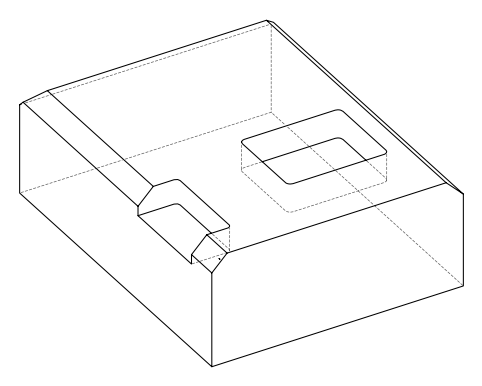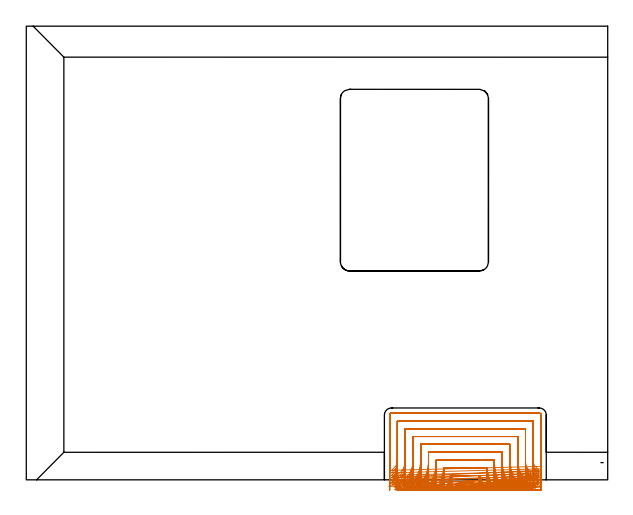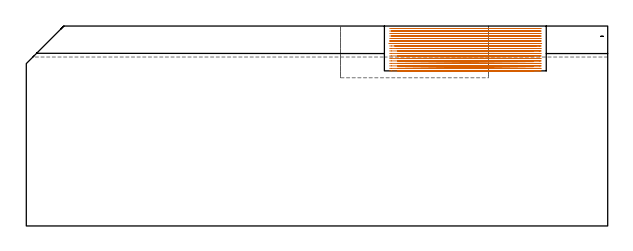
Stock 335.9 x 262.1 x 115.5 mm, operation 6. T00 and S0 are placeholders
(PLAN: 6 operations, 2 tool changes, 141.3 min)
(1 AREA_MILL | FG_CHAMFER_SURFACE | UGT0205_001 | 9.57 min | 26893 mm3)
(2 AREA_MILL_1 | FG_CHAMFER_SURFACE_1 | UGT0205_001 | 16.3 min | 59796 mm3)
(3 AREA_MILL_2 | FG_CHAMFER_SURFACE_2 | UGT0205_001 | 18.35 min | 51337 mm3)
(4 AREA_MILL_3 | FG_CHAMFER_SURFACE_3 | UGT0205_001 | 1.99 min | 5412 mm3)
(5 MILL_RECTANGULAR_POCKET | POCKET_RECTANGULAR_STRAIGHT | NXT0201_013 | Follow Part, ap 2.5, ae 75% | 29.45 min | 267518 mm3)
(6 MILL_SLOT | SLOT_PARTIAL_RECTANGULAR | NXT0201_008 | Follow Part, ap 1.5, ae 75% | 65.62 min | 98469 mm3)
(TOOL UGT0205_001 | Chamfer Mill 20 x 3 x 45 deg. | D20 FL50 Z2)
(TOOL NXT0201_013 | ENDMILL 10mm | D10 FL30 Z4)
(TOOL NXT0201_008 | ENDMILL 6mm [2P460-0600-NA 1630] | D6 FL26 Z6)
(OP 6 MILL_SLOT)
G17 G21 G94 G90
T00 M6
G54
G17 G0 G90 X260.34 Y-5.821 S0 M3
G43 Z125.5 H1
Z114.061
G94 G1 X259.319 Y-3. F250.
G2 X258.972 Y-2. R40.5 F500.
G1 X248.331
G2 X247.983 Y-3. R40.5
G1 X246.963 Y-5.821 F250.
X265.294 Y-5.771
X264.145 Y-3.
G2 X262.367 Y2.5 R36. F500.
G1 X244.935
G2 X243.158 Y-3. R36.
G1 X242.01 Y-5.772 F250.
X270.391 Y-5.697
X269.078 Y-3.
G2 X266.129 Y7. R31.5 F500.
G1 X241.172
G2 X238.226 Y-3. R31.5
G1 X236.913 Y-5.698 F250.
X275.717 Y-5.579
X274.186 Y-3.
G2 X270.4 Y10.787 R27. F500.
G1 Y11.5
X236.9
Y10.78
G2 X233.118 Y-3. R27.
G1 X231.587 Y-5.58 F250.
X281.457 Y-5.371
X279.619 Y-3.
G2 X274.9 Y10.787 R22.5 F500.
G1 Y16.
X232.4
Y10.78
G2 X227.686 Y-3. R22.5
G1 X225.849 Y-5.371 F250.
X288.126 Y-4.929
X285.828 Y-3.
G2 X279.4 Y10.787 R18. F500.
G1 Y20.5
X227.9
Y10.78
G2 X221.48 Y-3. R18.
G1 X219.183 Y-4.93 F250.
X295.552 Y-2.918 F500.
X292.737 Y-1.882 F250.
G2 X283.9 Y10.787 R13.5 F500.
G1 Y25.
X223.4
Y10.78
G2 X214.568 Y-1.887 R13.5
G1 X211.753 Y-2.924 F250.
X296.087 Y1.392 F500.
X293.4 Y2.725 F250.
G2 X288.4 Y10.787 R9. F500.
G1 Y29.5
X218.9
Y10.78
G2 X213.9 Y2.718 R9.
G1 X211.213 Y1.385 F250.
X296.268 Y5.499 F500.
X294.175 Y7.649 F250.
G2 X292.9 Y10.787 R4.5 F500.
G1 Y34.
X214.4
Y10.78
G2 X213.127 Y7.644 R4.5
G1 X211.036 Y5.493 F250.
X297.4 Y7.787 F500.
Y10.787 F250.
Y37.5 F500.
G3 X296.4 Y38.5 R1.
G1 X210.9
G3 X209.9 Y37.5 R1.
G1 Y10.78
Y7.78 F250.
G0 Z125.5
X259.743 Y-5.857
Z112.622
G1 X258.829 Y-3.
G2 X258.523 Y-2. R40.5 F500.
G1 X248.78
G2 X248.474 Y-3. R40.5
G1 X247.56 Y-5.857 F250.
X264.613 Y-5.818
X263.584 Y-3.
G2 X262.057 Y2.5 R36. F500.
G1 X245.244
G2 X243.719 Y-3. R36.
G1 X242.69 Y-5.818 F250.
X269.597 Y-5.76
X268.421 Y-3.
G2 X265.988 Y7. R31.5 F500.
G1 X241.313
G2 X238.882 Y-3. R31.5
G1 X237.706 Y-5.76 F250.
X274.761 Y-5.668
X273.389 Y-3.
G2 X270.4 Y9.349 R27. F500.
G1 Y11.5
X236.9
Y9.341
G2 X233.915 Y-3. R27.
G1 X232.543 Y-5.668 F250.
X280.238 Y-5.508
X278.591 Y-3.
G2 X274.9 Y9.349 R22.5 F500.
G1 Y16.
X232.4
Y9.341
G2 X228.713 Y-3. R22.5
G1 X227.068 Y-5.508 F250.
X286.362 Y-5.183
X284.304 Y-3.
G2 X279.4 Y9.349 R18. F500.
G1 Y20.5
X227.9
Y9.341
G2 X223.003 Y-3. R18.
G1 X220.946 Y-5.184 F250.
X294.195 Y-4.104
X291.497 Y-2.792
G2 X283.9 Y9.349 R13.5 F500.
G1 Y25.
X223.4
Y9.341
G2 X215.812 Y-2.796 R13.5
G1 X213.115 Y-4.109 F250.
X296.087 Y-0.047 F500.
X293.4 Y1.286 F250.
G2 X288.4 Y9.349 R9. F500.
G1 Y29.5
X218.9
Y9.341
G2 X213.9 Y1.279 R9.
G1 X211.213 Y-0.054 F250.
X296.268 Y4.06 F500.
X294.176 Y6.21 F250.
G2 X292.9 Y9.349 R4.5 F500.
G1 Y34.
X214.4
Y9.341
G2 X213.127 Y6.205 R4.5
G1 X211.036 Y4.053 F250.
X297.4 Y6.349 F500.
Y9.349 F250.
Y37.5 F500.
G3 X296.4 Y38.5 R1.
G1 X210.9
G3 X209.9 Y37.5 R1.
G1 Y9.341
Y6.341 F250.
G0 Z125.5
X259.204 Y-5.889
Z111.183
G1 X258.396 Y-3.
G2 X258.13 Y-2. R40.5 F500.
G1 X249.171
G2 X248.905 Y-3. R40.5
G1 X248.098 Y-5.889 F250.
X264. Y-5.859
X263.092 Y-3.
G2 X261.808 Y2.5 R36. F500.
G1 X245.492
G2 X244.21 Y-3. R36.
G1 X243.301 Y-5.859 F250.
X268.887 Y-5.814
X267.848 Y-3.
G2 X265.913 Y7. R31.5 F500.
G1 X241.387
G2 X239.453 Y-3. R31.5
G1 X238.415 Y-5.815 F250.
X273.912 Y-5.744
X272.7 Y-3.
G2 X270.4 Y7.906 R27. F500.
G1 Y11.5
X236.9
Y7.902
G2 X234.601 Y-3. R27.
G1 X233.39 Y-5.745 F250.
X279.174 Y-5.624
X277.72 Y-3.
G2 X274.9 Y7.906 R22.5 F500.
G1 Y16.
X232.4
Y7.902
G2 X229.583 Y-3. R22.5
G1 X228.129 Y-5.624 F250.
X284.897 Y-5.387
X283.08 Y-3.
G2 X279.4 Y7.906 R18. F500.
G1 Y20.5
X227.9
Y7.902
G2 X224.223 Y-3. R18.
G1 X222.406 Y-5.387 F250.
X291.866 Y-4.768
X289.443 Y-3.
G2 X283.9 Y7.906 R13.5 F500.
G1 Y25.
X223.4
Y7.902
G2 X217.862 Y-3. R13.5
G1 X215.44 Y-4.769 F250.
X296.083 Y-1.489 F500.
X293.396 Y-0.155 F250.
G2 X288.4 Y7.906 R9. F500.
G1 Y29.5
X218.9
Y7.902
G2 X213.904 Y-0.158 R9.
G1 X211.217 Y-1.493 F250.
X296.263 Y2.618 F500.
X294.172 Y4.77 F250.
G2 X292.9 Y7.906 R4.5 F500.
G1 Y34.
X214.4
Y7.902
G2 X213.127 Y4.765 R4.5
G1 X211.036 Y2.614 F250.
X297.4 Y4.906 F500.
Y7.906 F250.
Y37.5 F500.
G3 X296.4 Y38.5 R1.
G1 X210.9
G3 X209.9 Y37.5 R1.
G1 Y7.902
Y4.902 F250.
G0 Z125.5
X258.724 Y-5.917
Z109.744
G1 X258.022 Y-3.
G2 X257.795 Y-2. R40.5 F500.
G1 X249.505
G2 X249.278 Y-3. R40.5
G1 X248.577 Y-5.917 F250.
X263.457 Y-5.894
X262.668 Y-3.
G2 X261.619 Y2.5 R36. F500.
G1 X245.681
G2 X244.633 Y-3. R36.
G1 X243.844 Y-5.894 F250.
X268.259 Y-5.861
X267.357 Y-3.
G2 X265.9 Y6.469 R31.5 F500.
G1 Y7.
X241.4
Y6.467
G2 X239.944 Y-3. R31.5
G1 X239.042 Y-5.861 F250.
X273.167 Y-5.809
X272.115 Y-3.
G2 X270.4 Y6.469 R27. F500.
G1 Y11.5
X236.9
Y6.467
G2 X235.186 Y-3. R27.
G1 X234.134 Y-5.81 F250.
X278.252 Y-5.721
X276.989 Y-3.
G2 X274.9 Y6.469 R22.5 F500.
G1 Y16.
X232.4
Y6.467
G2 X230.311 Y-3. R22.5
G1 X229.049 Y-5.722 F250.
X283.67 Y-5.551
X282.092 Y-3.
G2 X279.4 Y6.469 R18. F500.
G1 Y20.5
X227.9
Y6.467
G2 X225.209 Y-3. R18.
G1 X223.631 Y-5.552 F250.
X289.882 Y-5.138
X287.778 Y-3.
G2 X283.9 Y6.469 R13.5 F500.
G1 Y25.
X223.4
Y6.467
G2 X219.524 Y-3. R13.5
G1 X217.42 Y-5.139 F250.
X295.674 Y-2.86 F500.
X293.048 Y-1.409 F250.
G2 X288.4 Y6.469 R9. F500.
G1 Y29.5
X218.9
Y6.467
G2 X214.252 Y-1.41 R9.
G1 X211.626 Y-2.861 F250.
X296.259 Y1.182 F500.
X294.17 Y3.335 F250.
G2 X292.9 Y6.469 R4.5 F500.
G1 Y34.
X214.4
Y6.467
G2 X213.129 Y3.333 R4.5
G1 X211.04 Y1.18 F250.
X297.4 Y3.469 F500.
Y6.469 F250.
Y37.5 F500.
G3 X296.4 Y38.5 R1.
G1 X210.9
G3 X209.9 Y37.5 R1.
G1 Y6.467
Y3.467 F250.
G0 Z125.5
X258.298 Y-5.94
Z108.305
G1 X257.704 Y-3.
G2 X257.514 Y-2. R40.5 F500.
G1 X249.787
G2 X249.598 Y-3. R40.5
G1 X249.004 Y-5.941 F250.
X262.975 Y-5.924
X262.306 Y-3.
G2 X261.489 Y2.5 R36. F500.
G1 X245.812
G2 X244.995 Y-3. R36.
G1 X244.327 Y-5.925 F250.
X267.705 Y-5.901
X266.94 Y-3.
G2 X265.9 Y5.027 R31.5 F500.
G1 Y7.
X241.4
Y5.021
G2 X240.362 Y-3. R31.5
G1 X239.598 Y-5.901 F250.
X272.513 Y-5.864
X271.621 Y-3.
G2 X270.4 Y5.027 R27. F500.
G1 Y11.5
X236.9
Y5.021
G2 X235.681 Y-3. R27.
G1 X234.79 Y-5.865 F250.
X277.451 Y-5.803
X276.381 Y-3.
G2 X274.9 Y5.027 R22.5 F500.
G1 Y16.
X232.4
Y5.021
G2 X230.922 Y-3. R22.5
G1 X229.852 Y-5.803 F250.
X282.627 Y-5.685
X281.289 Y-3.
G2 X279.4 Y5.027 R18. F500.
G1 Y20.5
X227.9
Y5.021
G2 X226.014 Y-3. R18.
G1 X224.677 Y-5.686 F250.
X288.33 Y-5.412
X286.546 Y-3.
G2 X283.9 Y5.027 R13.5 F500.
G1 Y25.
X223.4
Y5.021
G2 X220.759 Y-3. R13.5
G1 X218.977 Y-5.413 F250.
X294.762 Y-4.085
X292.292 Y-2.383
G2 X288.4 Y5.027 R9. F500.
G1 Y29.5
X218.9
Y5.021
G2 X215.01 Y-2.388 R9.
G1 X212.54 Y-4.091 F250.
X296.258 Y-0.259 F500.
X294.169 Y1.895 F250.
G2 X292.9 Y5.027 R4.5 F500.
G1 Y34.
X214.4
Y5.021
G2 X213.125 Y1.883 R4.5
G1 X211.033 Y-0.268 F250.
X297.4 Y2.027 F500.
Y5.027 F250.
Y37.5 F500.
G3 X296.4 Y38.5 R1.
G1 X210.9
G3 X209.9 Y37.5 R1.
G1 Y5.021
Y2.021 F250.
G0 Z125.5
X257.887 Y-5.962
Z106.867
G1 X257.411 Y-3.
G2 X257.264 Y-2. R40.5 F500.
G1 X250.037
G2 X249.89 Y-3. R40.5
G1 X249.415 Y-5.962 F250.
X262.511 Y-5.952
X261.976 Y-3.
G2 X261.412 Y2.5 R36. F500.
G1 X245.889
G2 X245.325 Y-3. R36.
G1 X244.791 Y-5.952 F250.
X267.171 Y-5.937
X266.56 Y-3.
G2 X265.9 Y3.416 R31.5 F500.
G1 Y7.
X241.4
Y3.408
G2 X240.741 Y-3. R31.5
G1 X240.131 Y-5.937 F250.
X271.886 Y-5.914
X271.173 Y-3.
G2 X270.4 Y3.416 R27. F500.
G1 Y11.5
X236.9
Y3.408
G2 X236.128 Y-3. R27.
G1 X235.416 Y-5.914 F250.
X276.69 Y-5.875
X275.834 Y-3.
G2 X274.9 Y3.416 R22.5 F500.
G1 Y16.
X232.4
Y3.408
G2 X231.468 Y-3. R22.5
G1 X230.614 Y-5.876 F250.
X281.652 Y-5.803
X280.582 Y-3.
G2 X279.4 Y3.416 R18. F500.
G1 Y20.5
X227.9
Y3.408
G2 X226.721 Y-3. R18.
G1 X225.653 Y-5.803 F250.
X286.948 Y-5.64
X285.522 Y-3.
G2 X283.9 Y3.416 R13.5 F500.
G1 Y25.
X223.4
Y3.408
G2 X221.782 Y-3. R13.5
G1 X220.358 Y-5.64 F250.
X293.227 Y-5.104
X291.089 Y-3.
G2 X288.4 Y3.416 R9. F500.
G1 Y29.5
X218.9
Y3.408
G2 X216.219 Y-3. R9.
G1 X214.083 Y-5.106 F250.
X297.224 Y-1.989 F500.
X294.783 Y-0.245 F250.
G2 X292.9 Y3.416 R4.5 F500.
G1 Y34.
X214.4
Y3.408
G2 X212.516 Y-0.253 R4.5
G1 X210.076 Y-1.997 F250.
X297.4 Y0.416 F500.
Y3.416 F250.
Y37.5 F500.
G3 X296.4 Y38.5 R1.
G1 X210.9
G3 X209.9 Y37.5 R1.
G1 Y3.408
Y0.408 F250.
G0 Z125.5
X257.504 Y-5.981
Z105.428
G1 X257.163 Y-3.
G2 X257.061 Y-2. R40.5 F500.
G1 X250.24
G2 X250.138 Y-3. R40.5
G1 X249.797 Y-5.981 F250.
X262.079 Y-5.975
X261.696 Y-3.
G2 X261.4 Y1.604 R36. F500.
G1 Y2.5
X245.9
Y1.6
G2 X245.605 Y-3. R36.
G1 X245.222 Y-5.975 F250.
X266.677 Y-5.968
X266.238 Y-3.
G2 X265.9 Y1.604 R31.5 F500.
G1 Y7.
X241.4
Y1.6
G2 X241.062 Y-3. R31.5
G1 X240.624 Y-5.968 F250.
X271.307 Y-5.956
X270.795 Y-3.
G2 X270.4 Y1.604 R27. F500.
G1 Y11.5
X236.9
Y1.6
G2 X236.505 Y-3. R27.
G1 X235.994 Y-5.956 F250.
X275.99 Y-5.937
X275.376 Y-3.
G2 X274.9 Y1.604 R22.5 F500.
G1 Y16.
X232.4
Y1.6
G2 X231.925 Y-3. R22.5
G1 X231.312 Y-5.937 F250.
X280.766 Y-5.9
X279.999 Y-3.
G2 X279.4 Y1.604 R18. F500.
G1 Y20.5
X227.9
Y1.6
G2 X227.302 Y-3. R18.
G1 X226.536 Y-5.9 F250.
X285.733 Y-5.82
X284.709 Y-3.
G2 X283.9 Y1.604 R13.5 F500.
G1 Y25.
X223.4
Y1.6
G2 X222.592 Y-3. R13.5
G1 X221.57 Y-5.821 F250.
X291.202 Y-5.578
X289.667 Y-3.
G2 X288.4 Y1.604 R9. F500.
G1 Y29.5
X218.9
Y1.6
G2 X217.636 Y-3. R9.
G1 X216.103 Y-5.579 F250.
X297.749 Y-3.793
X295.151 Y-2.293
G2 X292.9 Y1.604 R4.5 F500.
G1 Y34.
X214.4
Y1.6
G2 X212.152 Y-2.296 R4.5
G1 X209.555 Y-3.798 F250.
X297.4 Y-1.396 F500.
Y1.604 F250.
Y37.5 F500.
G3 X296.4 Y38.5 R1.
G1 X210.9
G3 X209.9 Y37.5 R1.
G1 Y1.6
Y-1.4 F250.
G0 Z125.5
X257.064 Y-5.997
Z103.989
G1 X256.936 Y-3.
G2 X256.906 Y-2. R40.5 F500.
G1 X250.394
G2 X250.364 Y-3. R40.5
G1 X250.237 Y-5.997 F250.
X261.584
X261.441 Y-3.
G2 X261.4 Y-1.283 R36. F500.
G1 Y2.5
X245.9
Y-1.285
G2 X245.859 Y-3. R36.
G1 X245.716 Y-5.997 F250.
X266.11 Y-5.996
X265.947 Y-3.
G2 X265.9 Y-1.283 R31.5 F500.
G1 Y7.
X241.4
Y-1.285
G2 X241.353 Y-3. R31.5
G1 X241.19 Y-5.996 F250.
X270.645 Y-5.994
X270.455 Y-3.
G2 X270.4 Y-1.283 R27. F500.
G1 Y11.5
X236.9
Y-1.285
G2 X236.845 Y-3. R27.
G1 X236.655 Y-5.994 F250.
X275.194 Y-5.991
X274.966 Y-3.
G2 X274.9 Y-1.283 R22.5 F500.
G1 Y16.
X232.4
Y-1.285
G2 X232.335 Y-3. R22.5
G1 X232.106 Y-5.991 F250.
X279.768 Y-5.986
X279.482 Y-3.
G2 X279.4 Y-1.283 R18. F500.
G1 Y20.5
X227.9
Y-1.285
G2 X227.818 Y-3. R18.
G1 X227.532 Y-5.986 F250.
X284.391 Y-5.976
X284.01 Y-3.
G2 X283.9 Y-1.283 R13.5 F500.
G1 Y25.
X223.4
Y-1.285
G2 X223.291 Y-3. R13.5
G1 X222.91 Y-5.976 F250.
X289.137 Y-5.945
X288.565 Y-3.
G2 X288.4 Y-1.283 R9. F500.
G1 Y29.5
X218.9
Y-1.285
G2 X218.735 Y-3. R9.
G1 X218.164 Y-5.945 F250.
X294.385 Y-5.773
X293.24 Y-3.
G2 X292.9 Y-1.283 R4.5 F500.
G1 Y34.
X214.4
Y-1.285
G2 X214.06 Y-3. R4.5
G1 X212.917 Y-5.774 F250.
X297.4 Y-4.283
Y-1.283
Y37.5 F500.
G3 X296.4 Y38.5 R1.
G1 X210.9
G3 X209.9 Y37.5 R1.
G1 Y-1.285
Y-4.285 F250.
G0 X256.92 Y-6. Z102.55
G1 X256.901 Y-3.
X256.9 Y-2.743 F500.
Y-2.
X250.4
Y-2.744
X250.399 Y-3.
X250.38 Y-6. F250.
X261.422
X261.401 Y-3.
X261.4 Y-2.743 F500.
Y2.5
X245.9
Y-2.744
X245.899 Y-3.
X245.878 Y-6. F250.
X265.925
X265.901 Y-3.
G2 X265.9 Y-2.743 R31.5 F500.
G1 Y7.
X241.4
Y-2.744
G2 X241.399 Y-3. R31.5
G1 X241.375 Y-6. F250.
X270.43
X270.401 Y-3.
G2 X270.4 Y-2.743 R27. F500.
G1 Y11.5
X236.9
Y-2.744
G2 X236.899 Y-3. R27.
G1 X236.87 Y-6. F250.
X274.936
X274.901 Y-3.
G2 X274.9 Y-2.743 R22.5 F500.
G1 Y16.
X232.4
Y-2.744
G2 X232.399 Y-3. R22.5
G1 X232.364 Y-6. F250.
X279.445
X279.402 Y-3.
G2 X279.4 Y-2.743 R18. F500.
G1 Y20.5
X227.9
Y-2.744
G2 X227.898 Y-3. R18.
G1 X227.855 Y-6. F250.
X283.959 Y-5.999
X283.902 Y-3.
G2 X283.9 Y-2.743 R13.5 F500.
G1 Y25.
X223.4
Y-2.744
G2 X223.398 Y-3. R13.5
G1 X223.341 Y-5.999 F250.
X288.489
X288.404 Y-3.
G2 X288.4 Y-2.743 R9. F500.
G1 Y29.5
X218.9
Y-2.744
G2 X218.896 Y-3. R9.
G1 X218.811 Y-5.999 F250.
X293.078 Y-5.995
X292.907 Y-3.
G2 X292.9 Y-2.743 R4.5 F500.
G1 Y34.
X214.4
Y-2.744
G2 X214.393 Y-3. R4.5
G1 X214.222 Y-5.995 F250.
X297.4 Y-5.743
Y-2.743
Y37.5 F500.
G3 X296.4 Y38.5 R1.
G1 X210.9
G3 X209.9 Y37.5 R1.
G1 Y-2.744
Y-5.744 F250.
G0 X256.9 Y-6. Z101.111
G1 Y-3.
Y-2. F500.
X250.4
Y-3.
Y-6. F250.
X261.4
Y-3.
Y2.5 F500.
X245.9
Y-3.
Y-6. F250.
X265.9
Y-3.
Y7. F500.
X241.4
Y-3.
Y-6. F250.
X270.4
Y-3.
Y11.5 F500.
X236.9
Y-3.
Y-6. F250.
X274.9
Y-3.
Y16. F500.
X232.4
Y-3.
Y-6. F250.
X279.4
Y-3.
Y20.5 F500.
X227.9
Y-3.
Y-6. F250.
X283.9
Y-3.
Y25. F500.
X223.4
Y-3.
Y-6. F250.
X288.4
Y-3.
Y29.5 F500.
X218.9
Y-3.
Y-6. F250.
X292.9
Y-3.
Y34. F500.
X214.4
Y-3.
Y-6. F250.
X297.4
Y-3.
Y37.5 F500.
G3 X296.4 Y38.5 R1.
G1 X210.9
G3 X209.9 Y37.5 R1.
G1 Y-3.
Y-6. F250.
G0 X256.9 Z99.672
G1 Y-3.
Y-2. F500.
X250.4
Y-3.
Y-6. F250.
X261.4
Y-3.
Y2.5 F500.
X245.9
Y-3.
Y-6. F250.
X265.9
Y-3.
Y7. F500.
X241.4
Y-3.
Y-6. F250.
X270.4
Y-3.
Y11.5 F500.
X236.9
Y-3.
Y-6. F250.
X274.9
Y-3.
Y16. F500.
X232.4
Y-3.
Y-6. F250.
X279.4
Y-3.
Y20.5 F500.
X227.9
Y-3.
Y-6. F250.
X283.9
Y-3.
Y25. F500.
X223.4
Y-3.
Y-6. F250.
X288.4
Y-3.
Y29.5 F500.
X218.9
Y-3.
Y-6. F250.
X292.9
Y-3.
Y34. F500.
X214.4
Y-3.
Y-6. F250.
X297.4
Y-3.
Y37.5 F500.
G3 X296.4 Y38.5 R1.
G1 X210.9
G3 X209.9 Y37.5 R1.
G1 Y-3.
Y-6. F250.
G0 X256.9 Z98.233
G1 Y-3.
Y-2. F500.
X250.4
Y-3.
Y-6. F250.
X261.4
Y-3.
Y2.5 F500.
X245.9
Y-3.
Y-6. F250.
X265.9
Y-3.
Y7. F500.
X241.4
Y-3.
Y-6. F250.
X270.4
Y-3.
Y11.5 F500.
X236.9
Y-3.
Y-6. F250.
X274.9
Y-3.
Y16. F500.
X232.4
Y-3.
Y-6. F250.
X279.4
Y-3.
Y20.5 F500.
X227.9
Y-3.
Y-6. F250.
X283.9
Y-3.
Y25. F500.
X223.4
Y-3.
Y-6. F250.
X288.4
Y-3.
Y29.5 F500.
X218.9
Y-3.
Y-6. F250.
X292.9
Y-3.
Y34. F500.
X214.4
Y-3.
Y-6. F250.
X297.4
Y-3.
Y37.5 F500.
G3 X296.4 Y38.5 R1.
G1 X210.9
G3 X209.9 Y37.5 R1.
G1 Y-3.
Y-6. F250.
G0 X256.9 Z96.794
G1 Y-3.
Y-2. F500.
X250.4
Y-3.
Y-6. F250.
X261.4
Y-3.
Y2.5 F500.
X245.9
Y-3.
Y-6. F250.
X265.9
Y-3.
Y7. F500.
X241.4
Y-3.
Y-6. F250.
X270.4
Y-3.
Y11.5 F500.
X236.9
Y-3.
Y-6. F250.
X274.9
Y-3.
Y16. F500.
X232.4
Y-3.
Y-6. F250.
X279.4
Y-3.
Y20.5 F500.
X227.9
Y-3.
Y-6. F250.
X283.9
Y-3.
Y25. F500.
X223.4
Y-3.
Y-6. F250.
X288.4
Y-3.
Y29.5 F500.
X218.9
Y-3.
Y-6. F250.
X292.9
Y-3.
Y34. F500.
X214.4
Y-3.
Y-6. F250.
X297.4
Y-3.
Y37.5 F500.
G3 X296.4 Y38.5 R1.
G1 X210.9
G3 X209.9 Y37.5 R1.
G1 Y-3.
Y-6. F250.
G0 X256.9 Z95.356
G1 Y-3.
Y-2. F500.
X250.4
Y-3.
Y-6. F250.
X261.4
Y-3.
Y2.5 F500.
X245.9
Y-3.
Y-6. F250.
X265.9
Y-3.
Y7. F500.
X241.4
Y-3.
Y-6. F250.
X270.4
Y-3.
Y11.5 F500.
X236.9
Y-3.
Y-6. F250.
X274.9
Y-3.
Y16. F500.
X232.4
Y-3.
Y-6. F250.
X279.4
Y-3.
Y20.5 F500.
X227.9
Y-3.
Y-6. F250.
X283.9
Y-3.
Y25. F500.
X223.4
Y-3.
Y-6. F250.
X288.4
Y-3.
Y29.5 F500.
X218.9
Y-3.
Y-6. F250.
X292.9
Y-3.
Y34. F500.
X214.4
Y-3.
Y-6. F250.
X297.4
Y-3.
Y37.5 F500.
G3 X296.4 Y38.5 R1.
G1 X210.9
G3 X209.9 Y37.5 R1.
G1 Y-3.
Y-6. F250.
G0 X256.9 Z93.917
G1 Y-3.
Y-2. F500.
X250.4
Y-3.
Y-6. F250.
X261.4
Y-3.
Y2.5 F500.
X245.9
Y-3.
Y-6. F250.
X265.9
Y-3.
Y7. F500.
X241.4
Y-3.
Y-6. F250.
X270.4
Y-3.
Y11.5 F500.
X236.9
Y-3.
Y-6. F250.
X274.9
Y-3.
Y16. F500.
X232.4
Y-3.
Y-6. F250.
X279.4
Y-3.
Y20.5 F500.
X227.9
Y-3.
Y-6. F250.
X283.9
Y-3.
Y25. F500.
X223.4
Y-3.
Y-6. F250.
X288.4
Y-3.
Y29.5 F500.
X218.9
Y-3.
Y-6. F250.
X292.9
Y-3.
Y34. F500.
X214.4
Y-3.
Y-6. F250.
X297.4
Y-3.
Y37.5 F500.
G3 X296.4 Y38.5 R1.
G1 X210.9
G3 X209.9 Y37.5 R1.
G1 Y-3.
Y-6. F250.
G0 X256.9 Z92.478
G1 Y-3.
Y-2. F500.
X250.4
Y-3.
Y-6. F250.
X261.4
Y-3.
Y2.5 F500.
X245.9
Y-3.
Y-6. F250.
X265.9
Y-3.
Y7. F500.
X241.4
Y-3.
Y-6. F250.
X270.4
Y-3.
Y11.5 F500.
X236.9
Y-3.
Y-6. F250.
X274.9
Y-3.
Y16. F500.
X232.4
Y-3.
Y-6. F250.
X279.4
Y-3.
Y20.5 F500.
X227.9
Y-3.
Y-6. F250.
X283.9
Y-3.
Y25. F500.
X223.4
Y-3.
Y-6. F250.
X288.4
Y-3.
Y29.5 F500.
X218.9
Y-3.
Y-6. F250.
X292.9
Y-3.
Y34. F500.
X214.4
Y-3.
Y-6. F250.
X297.4
Y-3.
Y37.5 F500.
G3 X296.4 Y38.5 R1.
G1 X210.9
G3 X209.9 Y37.5 R1.
G1 Y-3.
Y-6. F250.
G0 X256.9 Z91.039
G1 Y-3.
Y-2. F500.
X250.4
Y-3.
Y-6. F250.
X261.4
Y-3.
Y2.5 F500.
X245.9
Y-3.
Y-6. F250.
X265.9
Y-3.
Y7. F500.
X241.4
Y-3.
Y-6. F250.
X270.4
Y-3.
Y11.5 F500.
X236.9
Y-3.
Y-6. F250.
X274.9
Y-3.
Y16. F500.
X232.4
Y-3.
Y-6. F250.
X279.4
Y-3.
Y20.5 F500.
X227.9
Y-3.
Y-6. F250.
X283.9
Y-3.
Y25. F500.
X223.4
Y-3.
Y-6. F250.
X288.4
Y-3.
Y29.5 F500.
X218.9
Y-3.
Y-6. F250.
X292.9
Y-3.
Y34. F500.
X214.4
Y-3.
Y-6. F250.
X297.4
Y-3.
Y37.5 F500.
G3 X296.4 Y38.5 R1.
G1 X210.9
G3 X209.9 Y37.5 R1.
G1 Y-3.
Y-6. F250.
G0 X256.9 Z89.6
G1 Y-3.
Y-2. F500.
X250.4
Y-3.
Y-6. F250.
X261.4
Y-3.
Y2.5 F500.
X245.9
Y-3.
Y-6. F250.
X265.9
Y-3.
Y7. F500.
X241.4
Y-3.
Y-6. F250.
X270.4
Y-3.
Y11.5 F500.
X236.9
Y-3.
Y-6. F250.
X274.9
Y-3.
Y16. F500.
X232.4
Y-3.
Y-6. F250.
X279.4
Y-3.
Y20.5 F500.
X227.9
Y-3.
Y-6. F250.
X283.9
Y-3.
Y25. F500.
X223.4
Y-3.
Y-6. F250.
X288.4
Y-3.
Y29.5 F500.
X218.9
Y-3.
Y-6. F250.
X292.9
Y-3.
Y34. F500.
X214.4
Y-3.
Y-6. F250.
X297.4
Y-3.
Y37.5 F500.
G3 X296.4 Y38.5 R1.
G1 X210.9
G3 X209.9 Y37.5 R1.
G1 Y-3.
Y-6. F250.
G0 Z125.5
M5
M2
